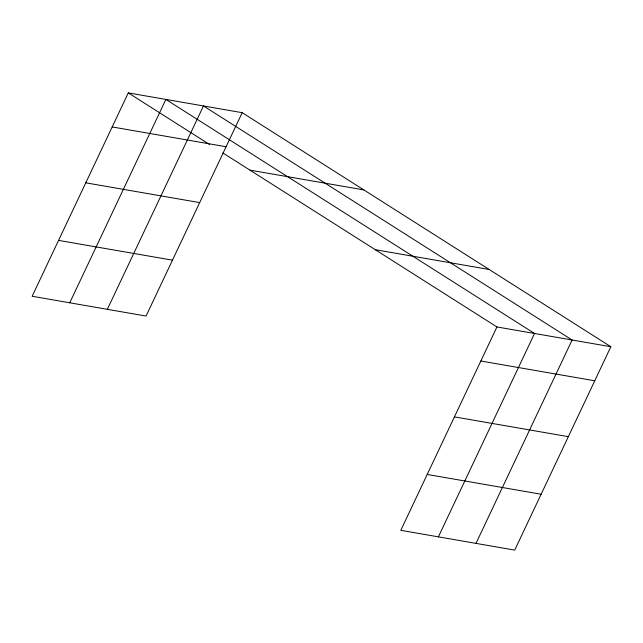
<?xml version="1.0" encoding="UTF-8"?>
<svg xmlns="http://www.w3.org/2000/svg" width="643" height="643" viewBox="0 0 643 643"><rect width="100%" height="100%" fill="white"/><g stroke="black" fill="none" stroke-linecap="round" stroke-linejoin="round"><path stroke-width="0.96" d="M242.194 112.678L128.287 92.889L32.15 296.262L146.057 316.051L242.194 112.678L610.85 346.738L514.713 550.111L400.806 530.322L496.943 326.949L610.85 346.738M69.741 302.797L165.878 99.416L534.534 333.476L438.397 536.857M107.333 309.323L203.461 105.95L572.117 340.01L475.989 543.383M112.187 126.944L226.095 146.733M249.942 170.13L363.85 189.918M85.776 182.821L199.684 202.609M375.287 249.709L489.194 269.497M58.561 240.386L172.469 260.174M480.843 361.012L594.751 380.793M454.432 416.881L568.34 436.669M427.217 474.454L541.125 494.234M128.287 92.889L209.385 144.386M222.904 152.962L496.943 326.949"/></g></svg>
